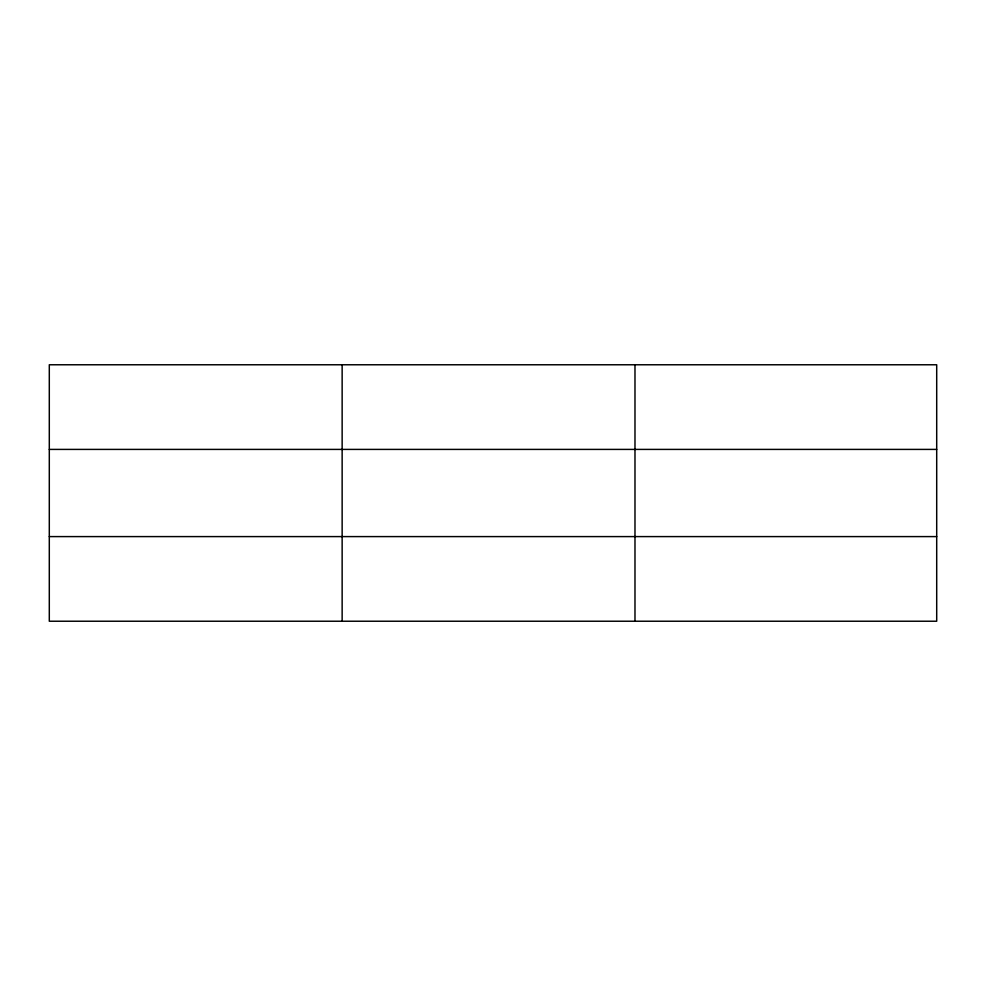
<?xml version="1.0" encoding="UTF-8"?>
<svg xmlns="http://www.w3.org/2000/svg" width="986" height="986" viewBox="0 0 986 986"><rect width="100%" height="100%" fill="white"/><g stroke="black" fill="none" stroke-linecap="round" stroke-linejoin="round"><path stroke-width="1.48" d="M342.142 364.771L342.142 621.229M634.984 364.771L634.984 621.229M936.7 536.594L936.7 621.229L49.3 621.229L49.3 364.771L936.7 364.771L936.7 536.594L49.3 536.594M49.3 449.406L936.7 449.406"/></g></svg>
